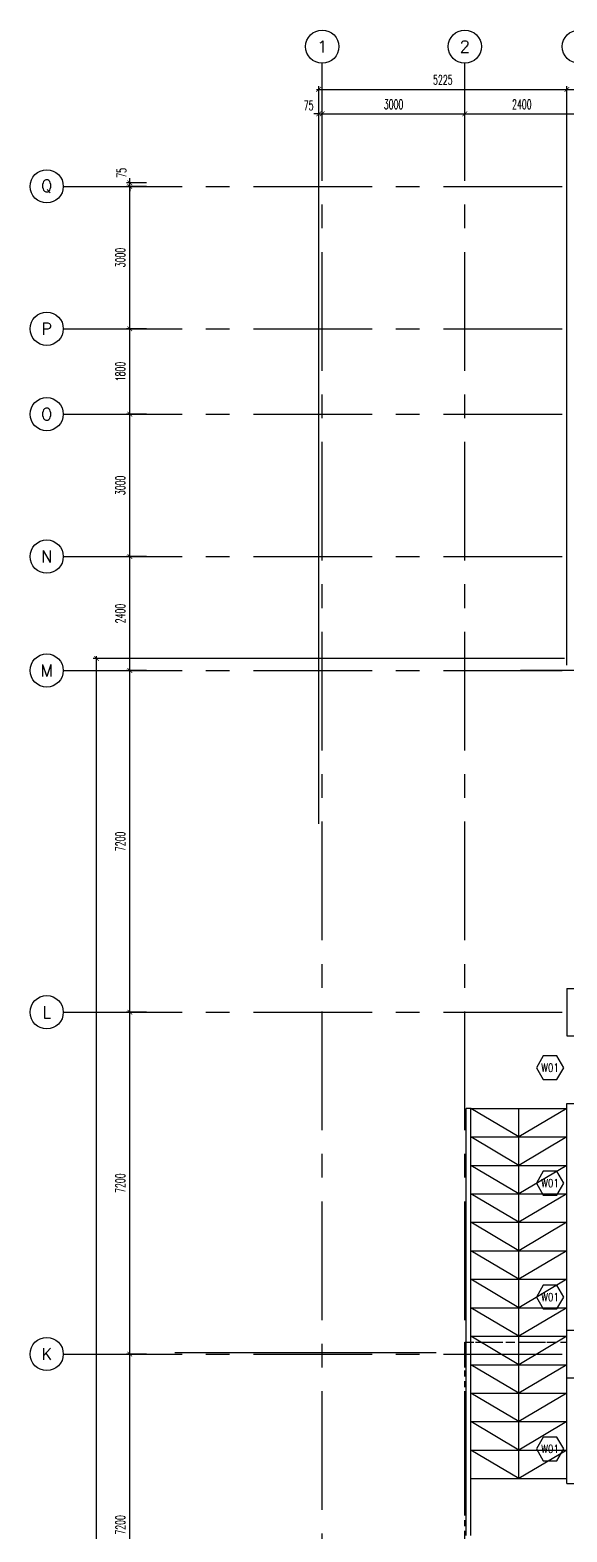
# Model space of a CAD drawing. Extents: x 417819.9 to 417911.9, y 43448 to 43539.2.
# Drawn here: x 417819.91 to 417831.21, y 43507.55 to 43539.19 of the extents above; entities that cross this region are included whole.
import ezdxf
from ezdxf.enums import TextEntityAlignment as Align

# ---------------------------------------------------------------- set-up
doc = ezdxf.new("R2010")
doc.units = 0
doc.header["$MEASUREMENT"] = 0
doc.header["$PDMODE"] = 3
doc.header["$PDSIZE"] = 0.1
doc.linetypes.add('CENTERX2', pattern=[4, 2.5, -0.5, 0.5, -0.5])
doc.linetypes.add('HIDDEN2', pattern=[0.1875, 0.125, -0.0625])
doc.layers.get('0').update_dxf_attribs({"linetype": 'CONTINUOUS'})
doc.layers.get('DEFPOINTS').update_dxf_attribs({"linetype": 'CONTINUOUS'})
for name, color, linetype in [('AX', 6, 'CONTINUOUS'), ('AX-CR', 2, 'CONTINUOUS'), ('AX-DIM', 4, 'CONTINUOUS'), ('AX-TXT', 4, 'CONTINUOUS'), ('AXES', 11, 'CENTERX2'), ('CANOPY-LN', 3, 'CONTINUOUS'), ('CAR-L', 11, 'CONTINUOUS'), ('Handrail', 4, 'CONTINUOUS'), ('Ramb', 3, 'CONTINUOUS'), ('WALL', 2, 'CONTINUOUS'), ('WIN-BOX', 3, 'CONTINUOUS'), ('WIN-NO', 5, 'CONTINUOUS')]:
    doc.layers.add(name, color=color, linetype=linetype)
doc.styles.add('ROMANS', font='ROMANS.shx', dxfattribs={"width": 0.6})
doc.dimstyles.new('STANDARD in', dxfattribs={"dimtxt": 0.2, "dimasz": 0.1, "dimexe": 0.07, "dimexo": 0.05, "dimgap": 0.1, "dimtad": 1, "dimdec": 0, "dimlfac": 1000, "dimzin": 0, "dimdsep": 46, "dimtxsty": 'ROMANS', "dimblk": 'ARCHTICK', "dimcen": 0.05, "dimdle": 0.05, "dimclrd": 4, "dimclre": 4, "dimclrt": 2, "dimadec": 0, "dimazin": 0, "dimtfac": 1, "dimtdec": 0, "dimtmove": 2, "dimatfit": 3, "dimfxl": 0, "dimtolj": 1, "dimtzin": 0, "dimarcsym": 0})

# ---------------------------------------------------------------- blocks, each defined once
blk = doc.blocks.new('_ARCHTICK')
at = {"color": 0, "linetype": 'ByBlock', "const_width": 0.15}
blk.add_lwpolyline([(-0.5, -0.5), (0.5, 0.5)], dxfattribs=at)
blk = doc.blocks.new('*D464')
at = {"layer": 'AX-DIM', "color": 4, "lineweight": -2}
for p, q in [((417831.157, 43537.937), (417906.573, 43537.937)), ((417831.207, 43525.809), (417831.207, 43538.007)), ((417906.523, 43536.567), (417906.523, 43538.007))]:
    blk.add_line(p, q, dxfattribs=at)
at = {"layer": 'DEFPOINTS', "color": 0}
for p in [(417906.523, 43537.937), (417906.523, 43536.517), (417831.207, 43525.759)]:
    blk.add_point(p, dxfattribs=at)
at = {"layer": 'AX-DIM', "color": 4, "lineweight": -2, "xscale": 0.1, "yscale": 0.1, "zscale": 0.1, "rotation": 180}
blk.add_blockref('_ARCHTICK', (417831.207, 43537.937), dxfattribs=at)
at = {"layer": 'AX-DIM', "color": 4, "lineweight": -2, "xscale": 0.1, "yscale": 0.1, "zscale": 0.1}
blk.add_blockref('_ARCHTICK', (417906.523, 43537.937), dxfattribs=at)
at = {"layer": 'AX-DIM', "color": 2, "insert": (417869.829, 43538.16), "char_height": 0.2, "attachment_point": 5, "style": 'ROMANS'}
blk.add_mtext('\\A1;75316', dxfattribs=at)
blk = doc.blocks.new('*D138')
at = {"layer": 'AX-DIM', "color": 4, "lineweight": -2}
for p, q in [((417831.157, 43525.944), (417821.235, 43525.944)), ((417821.305, 43466.574), (417821.305, 43525.994)), ((417831.157, 43466.624), (417821.235, 43466.624))]:
    blk.add_line(p, q, dxfattribs=at)
at = {"layer": 'DEFPOINTS', "color": 0}
for p in [(417821.305, 43525.944), (417831.207, 43525.944), (417831.207, 43466.624)]:
    blk.add_point(p, dxfattribs=at)
at = {"layer": 'AX-DIM', "color": 4, "lineweight": -2, "xscale": 0.1, "yscale": 0.1, "zscale": 0.1}
for p, rotation in [((417821.305, 43525.944), 90), ((417821.305, 43466.624), 270)]:
    blk.add_blockref('_ARCHTICK', p, dxfattribs=dict(at, rotation=rotation))
at = {"layer": 'AX-DIM', "color": 2, "insert": (417821.105, 43496.284), "char_height": 0.2, "attachment_point": 5, "rotation": 90, "style": 'ROMANS'}
blk.add_mtext('\\A1;59320', dxfattribs=at)
blk = doc.blocks.new('*D486')
at = {"layer": 'AX-DIM', "color": 4, "lineweight": -2}
for p, q in [((417825.932, 43537.937), (417831.257, 43537.937)), ((417825.982, 43522.464), (417825.982, 43538.007)), ((417831.207, 43525.809), (417831.207, 43538.007))]:
    blk.add_line(p, q, dxfattribs=at)
at = {"layer": 'DEFPOINTS', "color": 0}
for p in [(417831.207, 43537.937), (417831.207, 43525.759), (417825.982, 43522.414)]:
    blk.add_point(p, dxfattribs=at)
at = {"layer": 'AX-DIM', "color": 4, "lineweight": -2, "xscale": 0.1, "yscale": 0.1, "zscale": 0.1, "rotation": 180}
blk.add_blockref('_ARCHTICK', (417825.982, 43537.937), dxfattribs=at)
at = {"layer": 'AX-DIM', "color": 4, "lineweight": -2, "xscale": 0.1, "yscale": 0.1, "zscale": 0.1}
blk.add_blockref('_ARCHTICK', (417831.207, 43537.937), dxfattribs=at)
at = {"layer": 'AX-DIM', "color": 2, "insert": (417828.594, 43538.137), "char_height": 0.2, "attachment_point": 5, "style": 'ROMANS'}
blk.add_mtext('\\A1;5225', dxfattribs=at)
blk = doc.blocks.new('*D467')
at = {"layer": 'AX-DIM', "color": 4, "linetype": 'ByBlock', "lineweight": -2}
for p, q in [((417822.355, 43528.094), (417821.935, 43528.094)), ((417822.005, 43525.644), (417822.005, 43528.144)), ((417822.355, 43525.694), (417821.935, 43525.694))]:
    blk.add_line(p, q, dxfattribs=at)
at = {"layer": 'DEFPOINTS', "color": 0, "linetype": 'ByBlock'}
for p in [(417822.005, 43528.094), (417822.405, 43528.094), (417822.405, 43525.694)]:
    blk.add_point(p, dxfattribs=at)
at = {"layer": 'AX-DIM', "color": 4, "linetype": 'ByBlock', "lineweight": -2, "xscale": 0.1, "yscale": 0.1, "zscale": 0.1}
for p, rotation in [((417822.005, 43528.094), 90), ((417822.005, 43525.694), 270)]:
    blk.add_blockref('_ARCHTICK', p, dxfattribs=dict(at, rotation=rotation))
at = {"layer": 'AX-DIM', "color": 2, "linetype": 'ByBlock', "insert": (417821.805, 43526.894), "char_height": 0.2, "attachment_point": 5, "rotation": 90, "style": 'ROMANS'}
blk.add_mtext('\\A1;2400', dxfattribs=at)
blk = doc.blocks.new('*D147')
at = {"layer": 'AX-DIM', "color": 4, "linetype": 'ByBlock', "lineweight": -2}
for p, q in [((417822.355, 43518.494), (417821.935, 43518.494)), ((417822.005, 43511.244), (417822.005, 43518.544)), ((417822.355, 43511.294), (417821.935, 43511.294))]:
    blk.add_line(p, q, dxfattribs=at)
at = {"layer": 'DEFPOINTS', "color": 0, "linetype": 'ByBlock'}
for p in [(417822.005, 43518.494), (417822.405, 43518.494), (417822.405, 43511.294)]:
    blk.add_point(p, dxfattribs=at)
at = {"layer": 'AX-DIM', "color": 4, "linetype": 'ByBlock', "lineweight": -2, "xscale": 0.1, "yscale": 0.1, "zscale": 0.1}
for p, rotation in [((417822.005, 43518.494), 90), ((417822.005, 43511.294), 270)]:
    blk.add_blockref('_ARCHTICK', p, dxfattribs=dict(at, rotation=rotation))
at = {"layer": 'AX-DIM', "color": 2, "linetype": 'ByBlock', "insert": (417821.805, 43514.894), "char_height": 0.2, "attachment_point": 5, "rotation": 90, "style": 'ROMANS'}
blk.add_mtext('\\A1;7200', dxfattribs=at)
blk = doc.blocks.new('*D148')
at = {"layer": 'AX-DIM', "color": 4, "linetype": 'ByBlock', "lineweight": -2}
for p, q in [((417822.355, 43511.294), (417821.935, 43511.294)), ((417822.005, 43504.044), (417822.005, 43511.344)), ((417822.355, 43504.094), (417821.935, 43504.094))]:
    blk.add_line(p, q, dxfattribs=at)
at = {"layer": 'DEFPOINTS', "color": 0, "linetype": 'ByBlock'}
for p in [(417822.005, 43511.294), (417822.405, 43511.294), (417822.405, 43504.094)]:
    blk.add_point(p, dxfattribs=at)
at = {"layer": 'AX-DIM', "color": 4, "linetype": 'ByBlock', "lineweight": -2, "xscale": 0.1, "yscale": 0.1, "zscale": 0.1}
for p, rotation in [((417822.005, 43511.294), 90), ((417822.005, 43504.094), 270)]:
    blk.add_blockref('_ARCHTICK', p, dxfattribs=dict(at, rotation=rotation))
at = {"layer": 'AX-DIM', "color": 2, "linetype": 'ByBlock', "insert": (417821.805, 43507.694), "char_height": 0.2, "attachment_point": 5, "rotation": 90, "style": 'ROMANS'}
blk.add_mtext('\\A1;7200', dxfattribs=at)
blk = doc.blocks.new('AXL')
at = {"layer": 'AX-CR'}
blk.add_circle((-350, 0), 350, dxfattribs=at)
at = {"layer": 'AX-TXT', "style": 'ROMANS'}
blk.add_attdef('AX', text='', height=250, dxfattribs=at).set_placement((-350, 0), align=Align.MIDDLE)
blk = doc.blocks.new('*D150')
at = {"layer": 'AX-DIM', "color": 4, "linetype": 'ByBlock', "lineweight": -2}
for p, q in [((417822.355, 43525.694), (417821.935, 43525.694)), ((417822.005, 43518.444), (417822.005, 43525.744)), ((417822.355, 43518.494), (417821.935, 43518.494))]:
    blk.add_line(p, q, dxfattribs=at)
at = {"layer": 'DEFPOINTS', "color": 0, "linetype": 'ByBlock'}
for p in [(417822.005, 43525.694), (417822.405, 43525.694), (417822.405, 43518.494)]:
    blk.add_point(p, dxfattribs=at)
at = {"layer": 'AX-DIM', "color": 4, "linetype": 'ByBlock', "lineweight": -2, "xscale": 0.1, "yscale": 0.1, "zscale": 0.1}
for p, rotation in [((417822.005, 43525.694), 90), ((417822.005, 43518.494), 270)]:
    blk.add_blockref('_ARCHTICK', p, dxfattribs=dict(at, rotation=rotation))
at = {"layer": 'AX-DIM', "color": 2, "linetype": 'ByBlock', "insert": (417821.805, 43522.094), "char_height": 0.2, "attachment_point": 5, "rotation": 90, "style": 'ROMANS'}
blk.add_mtext('\\A1;7200', dxfattribs=at)
blk = doc.blocks.new('WW1')
at = {"layer": 'WIN-BOX'}
blk.add_lwpolyline([(144, -250), (289, 0), (144, 250), (-144, 250), (-289, 0), (-144, -250)], close=True, dxfattribs=at)
at = {"layer": 'WIN-NO', "style": 'ROMANS', "width": 0.8}
blk.add_attdef('W00', text='', height=170, dxfattribs=at).set_placement((0, 0), align=Align.MIDDLE)
blk = doc.blocks.new('*D151')
at = {"layer": 'AX-DIM', "color": 4, "linetype": 'ByBlock', "lineweight": -2}
for p, q in [((417826.057, 43537.073), (417826.057, 43537.493)), ((417829.057, 43537.073), (417829.057, 43537.493)), ((417826.007, 43537.423), (417829.107, 43537.423))]:
    blk.add_line(p, q, dxfattribs=at)
at = {"layer": 'DEFPOINTS', "color": 0, "linetype": 'ByBlock'}
for p in [(417829.057, 43537.423), (417826.057, 43537.023), (417829.057, 43537.023)]:
    blk.add_point(p, dxfattribs=at)
at = {"layer": 'AX-DIM', "color": 4, "linetype": 'ByBlock', "lineweight": -2, "xscale": 0.1, "yscale": 0.1, "zscale": 0.1, "rotation": 180}
blk.add_blockref('_ARCHTICK', (417826.057, 43537.423), dxfattribs=at)
at = {"layer": 'AX-DIM', "color": 4, "linetype": 'ByBlock', "lineweight": -2, "xscale": 0.1, "yscale": 0.1, "zscale": 0.1}
blk.add_blockref('_ARCHTICK', (417829.057, 43537.423), dxfattribs=at)
at = {"layer": 'AX-DIM', "color": 2, "linetype": 'ByBlock', "insert": (417827.557, 43537.623), "char_height": 0.2, "attachment_point": 5, "style": 'ROMANS'}
blk.add_mtext('\\A1;3000', dxfattribs=at)
blk = doc.blocks.new('*D465')
at = {"layer": 'AX-DIM', "color": 4, "linetype": 'ByBlock', "lineweight": -2}
for p, q in [((417822.355, 43535.894), (417821.935, 43535.894)), ((417822.005, 43532.844), (417822.005, 43535.944)), ((417822.355, 43532.894), (417821.935, 43532.894))]:
    blk.add_line(p, q, dxfattribs=at)
at = {"layer": 'DEFPOINTS', "color": 0, "linetype": 'ByBlock'}
for p in [(417822.005, 43535.894), (417822.405, 43535.894), (417822.405, 43532.894)]:
    blk.add_point(p, dxfattribs=at)
at = {"layer": 'AX-DIM', "color": 4, "linetype": 'ByBlock', "lineweight": -2, "xscale": 0.1, "yscale": 0.1, "zscale": 0.1}
for p, rotation in [((417822.005, 43535.894), 90), ((417822.005, 43532.894), 270)]:
    blk.add_blockref('_ARCHTICK', p, dxfattribs=dict(at, rotation=rotation))
at = {"layer": 'AX-DIM', "color": 2, "linetype": 'ByBlock', "insert": (417821.805, 43534.394), "char_height": 0.2, "attachment_point": 5, "rotation": 90, "style": 'ROMANS'}
blk.add_mtext('\\A1;3000', dxfattribs=at)
blk = doc.blocks.new('*D466')
at = {"layer": 'AX-DIM', "color": 4, "linetype": 'ByBlock', "lineweight": -2}
for p, q in [((417822.355, 43535.969), (417821.935, 43535.969)), ((417822.355, 43535.894), (417821.935, 43535.894)), ((417822.005, 43535.969), (417822.005, 43536.069)), ((417822.005, 43535.894), (417822.005, 43535.969)), ((417822.005, 43535.894), (417822.005, 43535.794))]:
    blk.add_line(p, q, dxfattribs=at)
at = {"layer": 'DEFPOINTS', "color": 0, "linetype": 'ByBlock'}
for p in [(417822.005, 43535.969), (417822.405, 43535.969), (417822.405, 43535.894)]:
    blk.add_point(p, dxfattribs=at)
at = {"layer": 'AX-DIM', "color": 4, "linetype": 'ByBlock', "lineweight": -2, "xscale": 0.1, "yscale": 0.1, "zscale": 0.1}
for p, rotation in [((417822.005, 43535.969), 270), ((417822.005, 43535.894), 90)]:
    blk.add_blockref('_ARCHTICK', p, dxfattribs=dict(at, rotation=rotation))
at = {"layer": 'AX-DIM', "color": 2, "linetype": 'ByBlock', "insert": (417821.83, 43536.178), "char_height": 0.2, "attachment_point": 5, "rotation": 90, "style": 'ROMANS'}
blk.add_mtext('\\A1;75', dxfattribs=at)
blk = doc.blocks.new('*D152')
at = {"layer": 'AX-DIM', "color": 4, "linetype": 'ByBlock', "lineweight": -2}
for p, q in [((417825.982, 43537.073), (417825.982, 43537.493)), ((417826.057, 43537.073), (417826.057, 43537.493)), ((417825.982, 43537.423), (417825.882, 43537.423)), ((417825.982, 43537.423), (417826.057, 43537.423)), ((417826.057, 43537.423), (417826.157, 43537.423))]:
    blk.add_line(p, q, dxfattribs=at)
at = {"layer": 'DEFPOINTS', "color": 0, "linetype": 'ByBlock'}
for p in [(417826.057, 43537.423), (417825.982, 43537.023), (417826.057, 43537.023)]:
    blk.add_point(p, dxfattribs=at)
at = {"layer": 'AX-DIM', "color": 4, "linetype": 'ByBlock', "lineweight": -2, "xscale": 0.1, "yscale": 0.1, "zscale": 0.1}
blk.add_blockref('_ARCHTICK', (417825.982, 43537.423), dxfattribs=at)
at = {"layer": 'AX-DIM', "color": 4, "linetype": 'ByBlock', "lineweight": -2, "xscale": 0.1, "yscale": 0.1, "zscale": 0.1, "rotation": 180}
blk.add_blockref('_ARCHTICK', (417826.057, 43537.423), dxfattribs=at)
at = {"layer": 'AX-DIM', "color": 2, "linetype": 'ByBlock', "insert": (417825.77, 43537.598), "char_height": 0.2, "attachment_point": 5, "style": 'ROMANS'}
blk.add_mtext('\\A1;75', dxfattribs=at)
blk = doc.blocks.new('AXU')
at = {"layer": 'AX-CR'}
blk.add_circle((0, 350), 350, dxfattribs=at)
at = {"layer": 'AX-TXT', "style": 'ROMANS'}
blk.add_attdef('AX', text='', height=250, dxfattribs=at).set_placement((0, 350), align=Align.MIDDLE)
blk = doc.blocks.new('*D154')
at = {"layer": 'AX-DIM', "color": 4, "linetype": 'ByBlock', "lineweight": -2}
for p, q in [((417829.057, 43537.073), (417829.057, 43537.493)), ((417831.457, 43537.073), (417831.457, 43537.493)), ((417829.007, 43537.423), (417831.507, 43537.423))]:
    blk.add_line(p, q, dxfattribs=at)
at = {"layer": 'DEFPOINTS', "color": 0, "linetype": 'ByBlock'}
for p in [(417831.457, 43537.423), (417829.057, 43537.023), (417831.457, 43537.023)]:
    blk.add_point(p, dxfattribs=at)
at = {"layer": 'AX-DIM', "color": 4, "linetype": 'ByBlock', "lineweight": -2, "xscale": 0.1, "yscale": 0.1, "zscale": 0.1, "rotation": 180}
blk.add_blockref('_ARCHTICK', (417829.057, 43537.423), dxfattribs=at)
at = {"layer": 'AX-DIM', "color": 4, "linetype": 'ByBlock', "lineweight": -2, "xscale": 0.1, "yscale": 0.1, "zscale": 0.1}
blk.add_blockref('_ARCHTICK', (417831.457, 43537.423), dxfattribs=at)
at = {"layer": 'AX-DIM', "color": 2, "linetype": 'ByBlock', "insert": (417830.257, 43537.623), "char_height": 0.2, "attachment_point": 5, "style": 'ROMANS'}
blk.add_mtext('\\A1;2400', dxfattribs=at)
blk = doc.blocks.new('*D468')
at = {"layer": 'AX-DIM', "color": 4, "linetype": 'ByBlock', "lineweight": -2}
for p, q in [((417822.005, 43528.044), (417822.005, 43531.144)), ((417822.355, 43531.094), (417821.935, 43531.094)), ((417822.355, 43528.094), (417821.935, 43528.094))]:
    blk.add_line(p, q, dxfattribs=at)
at = {"layer": 'DEFPOINTS', "color": 0, "linetype": 'ByBlock'}
for p in [(417822.005, 43531.094), (417822.405, 43531.094), (417822.405, 43528.094)]:
    blk.add_point(p, dxfattribs=at)
at = {"layer": 'AX-DIM', "color": 4, "linetype": 'ByBlock', "lineweight": -2, "xscale": 0.1, "yscale": 0.1, "zscale": 0.1}
for p, rotation in [((417822.005, 43531.094), 90), ((417822.005, 43528.094), 270)]:
    blk.add_blockref('_ARCHTICK', p, dxfattribs=dict(at, rotation=rotation))
at = {"layer": 'AX-DIM', "color": 2, "linetype": 'ByBlock', "insert": (417821.805, 43529.594), "char_height": 0.2, "attachment_point": 5, "rotation": 90, "style": 'ROMANS'}
blk.add_mtext('\\A1;3000', dxfattribs=at)
blk = doc.blocks.new('*D469')
at = {"layer": 'AX-DIM', "color": 4, "linetype": 'ByBlock', "lineweight": -2}
for p, q in [((417822.355, 43532.894), (417821.935, 43532.894)), ((417822.005, 43531.044), (417822.005, 43532.944)), ((417822.355, 43531.094), (417821.935, 43531.094))]:
    blk.add_line(p, q, dxfattribs=at)
at = {"layer": 'DEFPOINTS', "color": 0, "linetype": 'ByBlock'}
for p in [(417822.005, 43532.894), (417822.405, 43532.894), (417822.405, 43531.094)]:
    blk.add_point(p, dxfattribs=at)
at = {"layer": 'AX-DIM', "color": 4, "linetype": 'ByBlock', "lineweight": -2, "xscale": 0.1, "yscale": 0.1, "zscale": 0.1}
for p, rotation in [((417822.005, 43532.894), 90), ((417822.005, 43531.094), 270)]:
    blk.add_blockref('_ARCHTICK', p, dxfattribs=dict(at, rotation=rotation))
at = {"layer": 'AX-DIM', "color": 2, "linetype": 'ByBlock', "insert": (417821.805, 43531.994), "char_height": 0.2, "attachment_point": 5, "rotation": 90, "style": 'ROMANS'}
blk.add_mtext('\\A1;1800', dxfattribs=at)

msp = doc.modelspace()

# ---------------------------------------------------------------- linework, layer by layer
at = {"layer": 'AXES'}
for p, q in [((417826.0566, 43460.01), (417826.0566, 43538.4875)), ((417829.0566, 43460.01), (417829.0566, 43538.4875)), ((417820.6052, 43535.8943), (417889.6966, 43535.8943)), ((417820.6052, 43532.8943), (417911.2163, 43532.8943)), ((417820.6052, 43531.0943), (417889.6966, 43531.0943)), ((417820.6052, 43528.0943), (417889.6966, 43528.0943)), ((417820.6052, 43525.6943), (417889.6966, 43525.6943)), ((417832.6566, 43525.6943), (417830.2302, 43525.6943)), ((417820.6052, 43518.4943), (417889.6966, 43518.4943)), ((417820.6052, 43511.2943), (417889.6966, 43511.2943))]:
    msp.add_line(p, q, dxfattribs=at)
at = {"layer": 'CANOPY-LN', "linetype": 'HIDDEN2'}
for p, q in [((417829.0566, 43503.8443), (417829.0566, 43511.5443)), ((417829.0566, 43511.5443), (417831.2066, 43511.5443))]:
    msp.add_line(p, q, dxfattribs=at)
at = {"layer": 'CANOPY-LN', "linetype": 'HIDDEN2', "ltscale": 1.5}
msp.add_line((417829.0566, 43511.5443), (417831.2066, 43511.5443), dxfattribs=at)
at = {"layer": 'CAR-L'}
msp.add_line((417822.9553, 43511.3243), (417828.4553, 43511.3243), dxfattribs=at)
at = {"layer": 'Handrail'}
for p, q in [((417829.0857, 43507.4693), (417829.0857, 43516.4693)), ((417829.1857, 43516.4693), (417829.0857, 43516.4693)), ((417829.1857, 43507.4693), (417829.1857, 43516.4693)), ((417831.2066, 43508.5693), (417831.2066, 43516.5693)), ((417831.2066, 43516.5693), (417831.4066, 43516.5693)), ((417831.2066, 43508.5693), (417831.4066, 43508.5693))]:
    msp.add_line(p, q, dxfattribs=at)
at = {"layer": 'Ramb'}
for p, q in [((417829.1866, 43516.4693), (417831.2066, 43516.4693)), ((417830.1966, 43515.8693), (417829.1866, 43516.4693)), ((417830.1966, 43508.6693), (417830.1966, 43516.4693)), ((417831.2066, 43516.4693), (417830.1966, 43515.8693)), ((417829.1866, 43515.8693), (417831.2066, 43515.8693)), ((417830.1966, 43515.2693), (417829.1866, 43515.8693)), ((417831.2066, 43515.8693), (417830.1966, 43515.2693)), ((417829.1866, 43515.2693), (417831.2066, 43515.2693)), ((417830.1966, 43514.6693), (417829.1866, 43515.2693)), ((417831.2066, 43515.2693), (417830.1966, 43514.6693)), ((417829.1866, 43514.6693), (417831.2066, 43514.6693)), ((417830.1966, 43514.0693), (417829.1866, 43514.6693)), ((417831.2066, 43514.6693), (417830.1966, 43514.0693)), ((417829.1866, 43514.0693), (417831.2066, 43514.0693)), ((417830.1966, 43513.4693), (417829.1866, 43514.0693)), ((417831.2066, 43514.0693), (417830.1966, 43513.4693)), ((417829.1866, 43513.4693), (417831.2066, 43513.4693)), ((417830.1966, 43512.8693), (417829.1866, 43513.4693)), ((417831.2066, 43513.4693), (417830.1966, 43512.8693)), ((417829.1866, 43512.8693), (417831.2066, 43512.8693)), ((417830.1966, 43512.2693), (417829.1866, 43512.8693)), ((417831.2066, 43512.8693), (417830.1966, 43512.2693)), ((417829.1866, 43512.2693), (417831.2066, 43512.2693)), ((417830.1966, 43511.6693), (417829.1866, 43512.2693)), ((417831.2066, 43512.2693), (417830.1966, 43511.6693)), ((417829.1866, 43511.6693), (417831.2066, 43511.6693)), ((417830.1966, 43511.0693), (417829.1866, 43511.6693)), ((417831.2066, 43511.6693), (417830.1966, 43511.0693)), ((417829.1866, 43511.0693), (417831.2066, 43511.0693)), ((417830.1966, 43510.4693), (417829.1866, 43511.0693)), ((417831.2066, 43511.0693), (417830.1966, 43510.4693)), ((417829.1866, 43510.4693), (417831.2066, 43510.4693)), ((417830.1966, 43509.8693), (417829.1866, 43510.4693)), ((417831.2066, 43510.4693), (417830.1966, 43509.8693)), ((417829.1866, 43509.8693), (417831.2066, 43509.8693)), ((417830.1966, 43509.2693), (417829.1866, 43509.8693)), ((417831.2066, 43509.8693), (417830.1966, 43509.2693)), ((417829.1866, 43509.2693), (417831.2066, 43509.2693)), ((417830.1966, 43508.6693), (417829.1866, 43509.2693)), ((417831.2066, 43509.2693), (417830.1966, 43508.6693)), ((417829.1866, 43508.6693), (417831.2066, 43508.6693))]:
    msp.add_line(p, q, dxfattribs=at)
at = {"layer": 'WALL'}
for p, q in [((417831.2066, 43518.9943), (417831.4066, 43518.9943)), ((417831.2066, 43518.9943), (417831.2066, 43517.9943)), ((417831.2066, 43517.9943), (417831.4066, 43517.9943)), ((417831.2066, 43511.7943), (417831.4066, 43511.7943)), ((417831.2066, 43510.7943), (417831.2066, 43511.7943)), ((417831.2066, 43510.7943), (417831.4066, 43510.7943))]:
    msp.add_line(p, q, dxfattribs=at)

# ---------------------------------------------------------------- block references
at = {"layer": 'AX', "xscale": 0.001000000047497451, "yscale": 0.0009999999892897904, "zscale": 0.001}
for name, p, values in [('AXU', (417826.0566, 43538.4875), {'AX': '1'}), ('AXU', (417829.0566, 43538.4875), {'AX': '2'}), ('AXU', (417831.4566, 43538.4875), {'AX': '3'}), ('AXL', (417820.6052, 43535.8943), {'AX': 'Q'}), ('AXL', (417820.6052, 43532.8943), {'AX': 'P'}), ('AXL', (417820.6052, 43531.0943), {'AX': 'O'}), ('AXL', (417820.6052, 43528.0943), {'AX': 'N'}), ('AXL', (417820.6052, 43525.6943), {'AX': 'M'}), ('AXL', (417820.6052, 43518.4943), {'AX': 'L'}), ('AXL', (417820.6052, 43511.2943), {'AX': 'K'})]:
    msp.add_blockref(name, p, dxfattribs=at).add_auto_attribs(values)
at = {"layer": 'WIN-NO', "xscale": 0.001000000047497451, "yscale": 0.0009999999892897904, "zscale": 0.001}
for p in [(417830.8525, 43517.3265), (417830.8525, 43514.8943), (417830.8525, 43512.4943), (417830.8525, 43509.2943)]:
    msp.add_blockref('WW1', p, dxfattribs=at).add_auto_attribs({'W00': 'W01'})

# ---------------------------------------------------------------- dimensions: what is measured, and where the dimension line sits
at = {"layer": 'AX-DIM'}
dim = msp.add_linear_dim(base=(417831.2066, 43537.9373), p1=(417825.9816, 43522.4141), p2=(417831.2066, 43525.7589), dimstyle='STANDARD in', dxfattribs=at)
dim.commit()
dim.dimension.update_dxf_attribs({"geometry": '*D486', "text_midpoint": (417828.5941, 43538.1373)})
dim = msp.add_linear_dim(base=(417906.5226, 43537.9373), p1=(417831.2066, 43525.7589), p2=(417906.5226, 43536.5173), dimstyle='STANDARD in', dxfattribs=at)
dim.commit()
dim.dimension.update_dxf_attribs({"geometry": '*D464', "text_midpoint": (417869.829, 43538.1603), "dimtype": 160})
at = {"layer": 'AX-DIM', "color": 1, "linetype": 'ByBlock'}
dim = msp.add_linear_dim(base=(417826.0566, 43537.4227), p1=(417825.9816, 43537.0227), p2=(417826.0566, 43537.0227), dimstyle='STANDARD in', dxfattribs=at)
dim.commit()
dim.dimension.update_dxf_attribs({"geometry": '*D152', "text_midpoint": (417825.7696, 43537.5977), "dimtype": 128})
for base, p1, p2, picture, middle in [((417829.0566, 43537.4227), (417826.0566, 43537.0227), (417829.0566, 43537.0227), '*D151', (417827.5566, 43537.6227)), ((417831.4566, 43537.4227), (417829.0566, 43537.0227), (417831.4566, 43537.0227), '*D154', (417830.2566, 43537.6227))]:
    dim = msp.add_linear_dim(base=base, p1=p1, p2=p2, dimstyle='STANDARD in', dxfattribs=at)
    dim.commit()
    dim.dimension.update_dxf_attribs({"geometry": picture, "text_midpoint": middle})
at = {"layer": 'AX-DIM', "linetype": 'ByBlock'}
dim = msp.add_linear_dim(base=(417822.0052, 43535.9693), p1=(417822.4052, 43535.8943), p2=(417822.4052, 43535.9693), angle=90, dimstyle='STANDARD in', dxfattribs=at)
dim.commit()
dim.dimension.update_dxf_attribs({"geometry": '*D466', "text_midpoint": (417821.8302, 43536.1781), "dimtype": 160})
for base, p1, p2, picture, middle in [((417822.0052, 43535.8943), (417822.4052, 43532.8943), (417822.4052, 43535.8943), '*D465', (417821.8052, 43534.3943)), ((417822.0052, 43532.8943), (417822.4052, 43531.0943), (417822.4052, 43532.8943), '*D469', (417821.8052, 43531.9943)), ((417822.0052, 43531.0943), (417822.4052, 43528.0943), (417822.4052, 43531.0943), '*D468', (417821.8052, 43529.5943)), ((417822.0052, 43528.0943), (417822.4052, 43525.6943), (417822.4052, 43528.0943), '*D467', (417821.8052, 43526.8943))]:
    dim = msp.add_linear_dim(base=base, p1=p1, p2=p2, angle=90, dimstyle='STANDARD in', dxfattribs=at)
    dim.commit()
    dim.dimension.update_dxf_attribs({"geometry": picture, "text_midpoint": middle})
at = {"layer": 'AX-DIM'}
dim = msp.add_linear_dim(base=(417821.3052, 43525.9443), p1=(417831.2066, 43466.6243), p2=(417831.2066, 43525.9443), angle=90, dimstyle='STANDARD in', dxfattribs=at)
dim.commit()
dim.dimension.update_dxf_attribs({"geometry": '*D138', "text_midpoint": (417821.1052, 43496.2843)})
at = {"layer": 'AX-DIM', "color": 1, "linetype": 'ByBlock'}
for base, p1, p2, picture, middle in [((417822.0052, 43525.6943), (417822.4052, 43518.4943), (417822.4052, 43525.6943), '*D150', (417821.8052, 43522.0943)), ((417822.0052, 43518.4943), (417822.4052, 43511.2943), (417822.4052, 43518.4943), '*D147', (417821.8052, 43514.8943)), ((417822.0052, 43511.2943), (417822.4052, 43504.0943), (417822.4052, 43511.2943), '*D148', (417821.8052, 43507.6943))]:
    dim = msp.add_linear_dim(base=base, p1=p1, p2=p2, angle=90, dimstyle='STANDARD in', dxfattribs=at)
    dim.commit()
    dim.dimension.update_dxf_attribs({"geometry": picture, "text_midpoint": middle})

doc.saveas('drawing.dxf')
